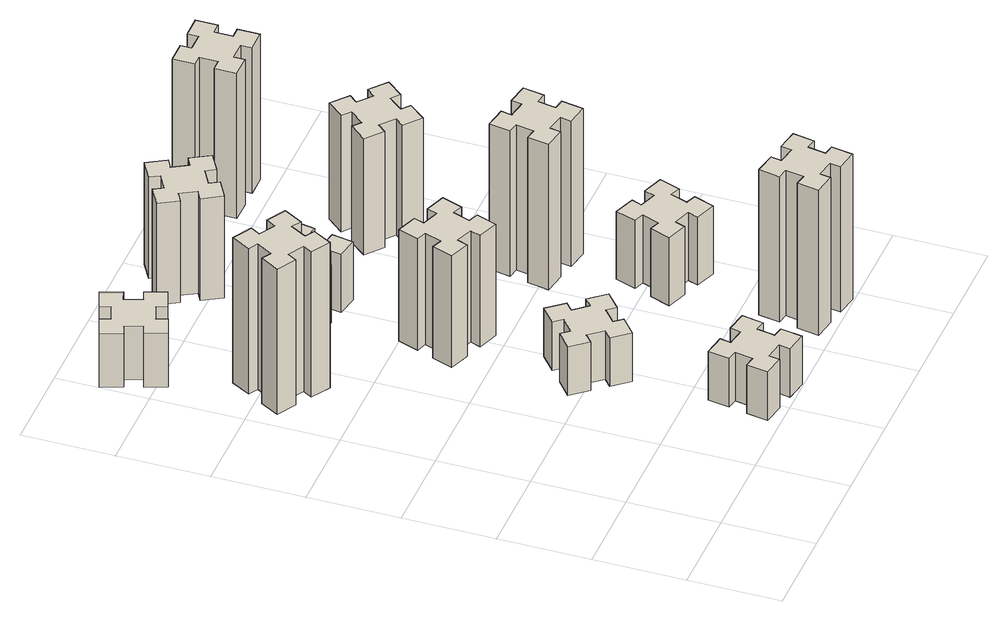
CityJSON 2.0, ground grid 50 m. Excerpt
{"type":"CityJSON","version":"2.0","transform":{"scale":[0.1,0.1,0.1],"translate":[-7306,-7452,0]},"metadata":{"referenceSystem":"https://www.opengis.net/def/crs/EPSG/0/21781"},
"CityObjects":{
"building1":{"type":"Building","attributes":{"class":"1000","function":"1000","usage":"1000","yearOfConstruction":2016,"roofType":"1000","measuredHeight":90,"storeysAboveGround":30,"storeysBelowGround":0},"geometry":[{"type":"Solid","lod":"1","boundaries":[[[[0,1,2,3,4,5,6,7,8,9,10,11,12,13,14,15,16,17,18,19]],[[17,16,20,21]],[[16,15,22,20]],[[15,14,23,22]],[[14,13,24,23]],[[13,12,25,24]],[[12,11,26,25]],[[11,10,27,26]],[[10,9,28,27]],[[9,8,29,28]],[[8,7,30,29]],[[7,6,31,30]],[[6,5,32,31]],[[5,4,33,32]],[[4,3,34,33]],[[3,2,35,34]],[[2,1,36,35]],[[1,0,37,36]],[[0,19,38,37]],[[19,18,39,38]],[[18,17,21,39]],[[24,25,26,27,28,29,30,31,32,33,34,35,36,37,38,39,21,20,22,23]]]]}]},
"building2":{"type":"Building","attributes":{"class":"1000","function":"1000","usage":"1000","yearOfConstruction":2016,"roofType":"1000","measuredHeight":30,"storeysAboveGround":30,"storeysBelowGround":0},"geometry":[{"type":"Solid","lod":"1","boundaries":[[[[40,41,42,43,44,45,46,47,48,49,50,51,52,53,54,55,56,57,58,59]],[[57,56,60,61]],[[56,55,62,60]],[[55,54,63,62]],[[54,53,64,63]],[[53,52,65,64]],[[52,51,66,65]],[[51,50,67,66]],[[50,49,68,67]],[[49,48,69,68]],[[48,47,70,69]],[[47,46,71,70]],[[46,45,72,71]],[[45,44,73,72]],[[44,43,74,73]],[[43,42,75,74]],[[42,41,76,75]],[[41,40,77,76]],[[40,59,78,77]],[[59,58,79,78]],[[58,57,61,79]],[[64,65,66,67,68,69,70,71,72,73,74,75,76,77,78,79,61,60,62,63]]]]}]},
"building3":{"type":"Building","attributes":{"class":"1000","function":"1000","usage":"1000","yearOfConstruction":2016,"roofType":"1000","measuredHeight":33,"storeysAboveGround":30,"storeysBelowGround":0},"geometry":[{"type":"Solid","lod":"1","boundaries":[[[[80,81,82,83,84,85,86,87,88,89,90,91,92,93,94,95,96,97,98,99]],[[97,96,100,101]],[[96,95,102,100]],[[95,94,103,102]],[[94,93,104,103]],[[93,92,105,104]],[[92,91,106,105]],[[91,90,107,106]],[[90,89,108,107]],[[89,88,109,108]],[[88,87,110,109]],[[87,86,111,110]],[[86,85,112,111]],[[85,84,113,112]],[[84,83,114,113]],[[83,82,115,114]],[[82,81,116,115]],[[81,80,117,116]],[[80,99,118,117]],[[99,98,119,118]],[[98,97,101,119]],[[104,105,106,107,108,109,110,111,112,113,114,115,116,117,118,119,101,100,102,103]]]]}]},
"building4":{"type":"Building","attributes":{"class":"1000","function":"1000","usage":"1000","yearOfConstruction":2016,"roofType":"1000","measuredHeight":30,"storeysAboveGround":30,"storeysBelowGround":0},"geometry":[{"type":"Solid","lod":"1","boundaries":[[[[120,121,122,123,124,125,126,127,128,129,130,131,132,133,134,135,136,137,138,139]],[[137,136,140,141]],[[136,135,142,140]],[[135,134,143,142]],[[134,133,144,143]],[[133,132,145,144]],[[132,131,146,145]],[[131,130,147,146]],[[130,129,148,147]],[[129,128,149,148]],[[128,127,150,149]],[[127,126,151,150]],[[126,125,152,151]],[[125,124,153,152]],[[124,123,154,153]],[[123,122,155,154]],[[122,121,156,155]],[[121,120,157,156]],[[120,139,158,157]],[[139,138,159,158]],[[138,137,141,159]],[[144,145,146,147,148,149,150,151,152,153,154,155,156,157,158,159,141,140,142,143]]]]}]},
"building5":{"type":"Building","attributes":{"class":"1000","function":"1000","usage":"1000","yearOfConstruction":2016,"roofType":"1000","measuredHeight":69,"storeysAboveGround":30,"storeysBelowGround":0},"geometry":[{"type":"Solid","lod":"1","boundaries":[[[[160,161,162,163,164,165,166,167,168,169,170,171,172,173,174,175,176,177,178,179]],[[177,176,180,181]],[[176,175,182,180]],[[175,174,183,182]],[[174,173,184,183]],[[173,172,185,184]],[[172,171,186,185]],[[171,170,187,186]],[[170,169,188,187]],[[169,168,189,188]],[[168,167,190,189]],[[167,166,191,190]],[[166,165,192,191]],[[165,164,193,192]],[[164,163,194,193]],[[163,162,195,194]],[[162,161,196,195]],[[161,160,197,196]],[[160,179,198,197]],[[179,178,199,198]],[[178,177,181,199]],[[184,185,186,187,188,189,190,191,192,193,194,195,196,197,198,199,181,180,182,183]]]]}]},
"building6":{"type":"Building","attributes":{"class":"1000","function":"1000","usage":"1000","yearOfConstruction":2016,"roofType":"1000","measuredHeight":36,"storeysAboveGround":30,"storeysBelowGround":0},"geometry":[{"type":"Solid","lod":"1","boundaries":[[[[200,201,202,203,204,205,206,207,208,209,210,211,212,213,214,215,216,217,218,219]],[[217,216,220,221]],[[216,215,222,220]],[[215,214,223,222]],[[214,213,224,223]],[[213,212,225,224]],[[212,211,226,225]],[[211,210,227,226]],[[210,209,228,227]],[[209,208,229,228]],[[208,207,230,229]],[[207,206,231,230]],[[206,205,232,231]],[[205,204,233,232]],[[204,203,234,233]],[[203,202,235,234]],[[202,201,236,235]],[[201,200,237,236]],[[200,219,238,237]],[[219,218,239,238]],[[218,217,221,239]],[[224,225,226,227,228,229,230,231,232,233,234,235,236,237,238,239,221,220,222,223]]]]}]},
"building7":{"type":"Building","attributes":{"class":"1000","function":"1000","usage":"1000","yearOfConstruction":2016,"roofType":"1000","measuredHeight":90,"storeysAboveGround":30,"storeysBelowGround":0},"geometry":[{"type":"Solid","lod":"1","boundaries":[[[[240,241,242,243,244,245,246,247,248,249,250,251,252,253,254,255,256,257,258,259]],[[257,256,260,261]],[[256,255,262,260]],[[255,254,263,262]],[[254,253,264,263]],[[253,252,265,264]],[[252,251,266,265]],[[251,250,267,266]],[[250,249,268,267]],[[249,248,269,268]],[[248,247,270,269]],[[247,246,271,270]],[[246,245,272,271]],[[245,244,273,272]],[[244,243,274,273]],[[243,242,275,274]],[[242,241,276,275]],[[241,240,277,276]],[[240,259,278,277]],[[259,258,279,278]],[[258,257,261,279]],[[264,265,266,267,268,269,270,271,272,273,274,275,276,277,278,279,261,260,262,263]]]]}]},
"building8":{"type":"Building","attributes":{"class":"1000","function":"1000","usage":"1000","yearOfConstruction":2016,"roofType":"1000","measuredHeight":63,"storeysAboveGround":30,"storeysBelowGround":0},"geometry":[{"type":"Solid","lod":"1","boundaries":[[[[280,281,282,283,284,285,286,287,288,289,290,291,292,293,294,295,296,297,298,299]],[[297,296,300,301]],[[296,295,302,300]],[[295,294,303,302]],[[294,293,304,303]],[[293,292,305,304]],[[292,291,306,305]],[[291,290,307,306]],[[290,289,308,307]],[[289,288,309,308]],[[288,287,310,309]],[[287,286,311,310]],[[286,285,312,311]],[[285,284,313,312]],[[284,283,314,313]],[[283,282,315,314]],[[282,281,316,315]],[[281,280,317,316]],[[280,299,318,317]],[[299,298,319,318]],[[298,297,301,319]],[[304,305,306,307,308,309,310,311,312,313,314,315,316,317,318,319,301,300,302,303]]]]}]},
"building9":{"type":"Building","attributes":{"class":"1000","function":"1000","usage":"1000","yearOfConstruction":2016,"roofType":"1000","measuredHeight":42,"storeysAboveGround":30,"storeysBelowGround":0},"geometry":[{"type":"Solid","lod":"1","boundaries":[[[[320,321,322,323,324,325,326,327,328,329,330,331,332,333,334,335,336,337,338,339]],[[337,336,340,341]],[[336,335,342,340]],[[335,334,343,342]],[[334,333,344,343]],[[333,332,345,344]],[[332,331,346,345]],[[331,330,347,346]],[[330,329,348,347]],[[329,328,349,348]],[[328,327,350,349]],[[327,326,351,350]],[[326,325,352,351]],[[325,324,353,352]],[[324,323,354,353]],[[323,322,355,354]],[[322,321,356,355]],[[321,320,357,356]],[[320,339,358,357]],[[339,338,359,358]],[[338,337,341,359]],[[344,345,346,347,348,349,350,351,352,353,354,355,356,357,358,359,341,340,342,343]]]]}]},
"building10":{"type":"Building","attributes":{"class":"1000","function":"1000","usage":"1000","yearOfConstruction":2016,"roofType":"1000","measuredHeight":90,"storeysAboveGround":30,"storeysBelowGround":0},"geometry":[{"type":"Solid","lod":"1","boundaries":[[[[360,361,362,363,364,365,366,367,368,369,370,371,372,373,374,375,376,377,378,379]],[[377,376,380,381]],[[376,375,382,380]],[[375,374,383,382]],[[374,373,384,383]],[[373,372,385,384]],[[372,371,386,385]],[[371,370,387,386]],[[370,369,388,387]],[[369,368,389,388]],[[368,367,390,389]],[[367,366,391,390]],[[366,365,392,391]],[[365,364,393,392]],[[364,363,394,393]],[[363,362,395,394]],[[362,361,396,395]],[[361,360,397,396]],[[360,379,398,397]],[[379,378,399,398]],[[378,377,381,399]],[[384,385,386,387,388,389,390,391,392,393,394,395,396,397,398,399,381,380,382,383]]]]}]},
"building11":{"type":"Building","attributes":{"class":"1000","function":"1000","usage":"1000","yearOfConstruction":2016,"roofType":"1000","measuredHeight":72,"storeysAboveGround":30,"storeysBelowGround":0},"geometry":[{"type":"Solid","lod":"1","boundaries":[[[[400,401,402,403,404,405,406,407,408,409,410,411,412,413,414,415,416,417,418,419]],[[417,416,420,421]],[[416,415,422,420]],[[415,414,423,422]],[[414,413,424,423]],[[413,412,425,424]],[[412,411,426,425]],[[411,410,427,426]],[[410,409,428,427]],[[409,408,429,428]],[[408,407,430,429]],[[407,406,431,430]],[[406,405,432,431]],[[405,404,433,432]],[[404,403,434,433]],[[403,402,435,434]],[[402,401,436,435]],[[401,400,437,436]],[[400,419,438,437]],[[419,418,439,438]],[[418,417,421,439]],[[424,425,426,427,428,429,430,431,432,433,434,435,436,437,438,439,421,420,422,423]]]]}]},
"building12":{"type":"Building","attributes":{"class":"1000","function":"1000","usage":"1000","yearOfConstruction":2016,"roofType":"1000","measuredHeight":90,"storeysAboveGround":30,"storeysBelowGround":0},"geometry":[{"type":"Solid","lod":"1","boundaries":[[[[440,441,442,443,444,445,446,447,448,449,450,451,452,453,454,455,456,457,458,459]],[[457,456,460,461]],[[456,455,462,460]],[[455,454,463,462]],[[454,453,464,463]],[[453,452,465,464]],[[452,451,466,465]],[[451,450,467,466]],[[450,449,468,467]],[[449,448,469,468]],[[448,447,470,469]],[[447,446,471,470]],[[446,445,472,471]],[[445,444,473,472]],[[444,443,474,473]],[[443,442,475,474]],[[442,441,476,475]],[[441,440,477,476]],[[440,459,478,477]],[[459,458,479,478]],[[458,457,461,479]],[[464,465,466,467,468,469,470,471,472,473,474,475,476,477,478,479,461,460,462,463]]]]}]}
},
"vertices":[
[396,2327,0],[446,2414,0],[498,2384,0],[558,2488,0],[454,2548,0],[424,2496,0],[337,2546,0],[367,2598,0],[263,2658,0],[203,2554,0],[255,2524,0],[205,2437,0],[153,2467,0],[93,2363,0],[197,2303,0],[227,2355,0],[314,2305,0],[284,2253,0],[388,2193,0],[448,2297,0],[314,2305,900],[284,2253,900],[227,2355,900],[197,2303,900],[93,2363,900],[153,2467,900],[205,2437,900],[255,2524,900],[203,2554,900],[263,2658,900],[367,2598,900],[337,2546,900],[424,2496,900],[454,2548,900],[558,2488,900],[498,2384,900],[446,2414,900],[396,2327,900],[448,2297,900],[388,2193,900],
[966,274,0],[948,175,0],[889,186,0],[868,67,0],[987,47,0],[997,106,0],[1095,88,0],[1085,29,0],[1203,8,0],[1224,127,0],[1165,137,0],[1182,235,0],[1241,225,0],[1262,343,0],[1144,364,0],[1134,305,0],[1035,322,0],[1046,381,0],[927,402,0],[907,284,0],[1035,322,300],[1046,381,300],[1134,305,300],[1144,364,300],[1262,343,300],[1241,225,300],[1182,235,300],[1165,137,300],[1224,127,300],[1203,8,300],[1085,29,300],[1095,88,300],[997,106,300],[987,47,300],[868,67,300],[889,186,300],[948,175,300],[966,274,300],[907,284,300],[927,402,300],
[235,3286,0],[141,3252,0],[120,3308,0],[7,3267,0],[49,3154,0],[105,3175,0],[139,3081,0],[83,3060,0],[124,2947,0],[237,2989,0],[216,3045,0],[310,3079,0],[330,3023,0],[443,3064,0],[402,3177,0],[346,3156,0],[312,3250,0],[368,3270,0],[327,3383,0],[214,3342,0],[312,3250,330],[368,3270,330],[346,3156,330],[402,3177,330],[443,3064,330],[330,3023,330],[310,3079,330],[216,3045,330],[237,2989,330],[124,2947,330],[83,3060,330],[139,3081,330],[105,3175,330],[49,3154,330],[7,3267,330],[120,3308,330],[141,3252,330],[235,3286,330],[214,3342,330],[327,3383,330],
[998,929,0],[1074,993,0],[1113,947,0],[1205,1024,0],[1128,1116,0],[1082,1078,0],[1017,1154,0],[1063,1193,0],[986,1285,0],[894,1208,0],[933,1162,0],[856,1097,0],[818,1143,0],[726,1066,0],[803,974,0],[849,1013,0],[913,936,0],[867,898,0],[944,806,0],[1036,883,0],[913,936,300],[867,898,300],[849,1013,300],[803,974,300],[726,1066,300],[818,1143,300],[856,1097,300],[933,1162,300],[894,1208,300],[986,1285,300],[1063,1193,300],[1017,1154,300],[1082,1078,300],[1128,1116,300],[1205,1024,300],[1113,947,300],[1074,993,300],[998,929,300],[1036,883,300],[944,806,300],
[1052,1701,0],[1086,1795,0],[1142,1774,0],[1183,1887,0],[1070,1928,0],[1050,1872,0],[956,1906,0],[977,1962,0],[864,2003,0],[823,1890,0],[879,1870,0],[845,1776,0],[789,1797,0],[747,1684,0],[860,1643,0],[881,1699,0],[975,1665,0],[954,1609,0],[1067,1567,0],[1108,1680,0],[975,1665,690],[954,1609,690],[881,1699,690],[860,1643,690],[747,1684,690],[789,1797,690],[845,1776,690],[879,1870,690],[823,1890,690],[864,2003,690],[977,1962,690],[956,1906,690],[1050,1872,690],[1070,1928,690],[1183,1887,690],[1142,1774,690],[1086,1795,690],[1052,1701,690],[1108,1680,690],[1067,1567,690],
[1034,2625,0],[935,2642,0],[946,2701,0],[827,2722,0],[807,2604,0],[866,2594,0],[848,2495,0],[789,2506,0],[768,2387,0],[887,2367,0],[897,2426,0],[995,2408,0],[985,2349,0],[1103,2328,0],[1124,2447,0],[1065,2457,0],[1082,2555,0],[1141,2545,0],[1162,2663,0],[1044,2684,0],[1082,2555,360],[1141,2545,360],[1065,2457,360],[1124,2447,360],[1103,2328,360],[985,2349,360],[995,2408,360],[897,2426,360],[887,2367,360],[768,2387,360],[789,2506,360],[848,2495,360],[866,2594,360],[807,2604,360],[827,2722,360],[946,2701,360],[935,2642,360],[1034,2625,360],[1044,2684,360],[1162,2663,360],
[1874,305,0],[1775,322,0],[1786,381,0],[1667,402,0],[1647,284,0],[1706,274,0],[1688,175,0],[1629,186,0],[1608,67,0],[1727,47,0],[1737,106,0],[1835,88,0],[1825,29,0],[1943,8,0],[1964,127,0],[1905,137,0],[1922,235,0],[1981,225,0],[2002,343,0],[1884,364,0],[1922,235,900],[1981,225,900],[1905,137,900],[1964,127,900],[1943,8,900],[1825,29,900],[1835,88,900],[1737,106,900],[1727,47,900],[1608,67,900],[1629,186,900],[1688,175,900],[1706,274,900],[1647,284,900],[1667,402,900],[1786,381,900],[1775,322,900],[1874,305,900],[1884,364,900],[2002,343,900],
[1086,3177,0],[1036,3264,0],[1088,3294,0],[1028,3398,0],[924,3338,0],[954,3286,0],[867,3236,0],[837,3288,0],[733,3228,0],[793,3124,0],[845,3154,0],[895,3067,0],[843,3037,0],[903,2933,0],[1007,2993,0],[977,3045,0],[1064,3095,0],[1094,3043,0],[1198,3103,0],[1138,3207,0],[1064,3095,630],[1094,3043,630],[977,3045,630],[1007,2993,630],[903,2933,630],[843,3037,630],[895,3067,630],[845,3154,630],[793,3124,630],[733,3228,630],[837,3288,630],[867,3236,630],[954,3286,630],[924,3338,630],[1028,3398,630],[1088,3294,630],[1036,3264,630],[1086,3177,630],[1138,3207,630],[1198,3103,630],
[1721,859,0],[1815,825,0],[1794,769,0],[1907,727,0],[1948,840,0],[1892,861,0],[1926,955,0],[1982,934,0],[2023,1047,0],[1910,1088,0],[1890,1032,0],[1796,1066,0],[1817,1122,0],[1704,1163,0],[1663,1050,0],[1719,1030,0],[1685,936,0],[1629,957,0],[1587,844,0],[1700,803,0],[1685,936,420],[1629,957,420],[1719,1030,420],[1663,1050,420],[1704,1163,420],[1817,1122,420],[1796,1066,420],[1890,1032,420],[1910,1088,420],[2023,1047,420],[1982,934,420],[1926,955,420],[1892,861,420],[1948,840,420],[1907,727,420],[1794,769,420],[1815,825,420],[1721,859,420],[1700,803,420],[1587,844,420],
[1637,1486,0],[1735,1468,0],[1725,1409,0],[1843,1388,0],[1864,1507,0],[1805,1517,0],[1822,1615,0],[1881,1605,0],[1902,1723,0],[1784,1744,0],[1774,1685,0],[1675,1702,0],[1686,1761,0],[1567,1782,0],[1547,1664,0],[1606,1654,0],[1588,1555,0],[1529,1566,0],[1508,1447,0],[1627,1427,0],[1588,1555,900],[1529,1566,900],[1606,1654,900],[1547,1664,900],[1567,1782,900],[1686,1761,900],[1675,1702,900],[1774,1685,900],[1784,1744,900],[1902,1723,900],[1881,1605,900],[1822,1615,900],[1805,1517,900],[1864,1507,900],[1843,1388,900],[1725,1409,900],[1735,1468,900],[1637,1486,900],[1627,1427,900],[1508,1447,900],
[1814,2477,0],[1738,2542,0],[1776,2588,0],[1684,2665,0],[1607,2573,0],[1653,2534,0],[1589,2458,0],[1543,2496,0],[1466,2404,0],[1558,2327,0],[1596,2373,0],[1673,2309,0],[1634,2263,0],[1726,2186,0],[1803,2278,0],[1757,2316,0],[1822,2393,0],[1868,2354,0],[1945,2446,0],[1853,2523,0],[1822,2393,720],[1868,2354,720],[1757,2316,720],[1803,2278,720],[1726,2186,720],[1634,2263,720],[1673,2309,720],[1596,2373,720],[1558,2327,720],[1466,2404,720],[1543,2496,720],[1589,2458,720],[1653,2534,720],[1607,2573,720],[1684,2665,720],[1776,2588,720],[1738,2542,720],[1814,2477,720],[1853,2523,720],[1945,2446,720],
[1655,3155,0],[1755,3155,0],[1755,3095,0],[1875,3095,0],[1875,3215,0],[1815,3215,0],[1815,3315,0],[1875,3315,0],[1875,3435,0],[1755,3435,0],[1755,3375,0],[1655,3375,0],[1655,3435,0],[1535,3435,0],[1535,3315,0],[1595,3315,0],[1595,3215,0],[1535,3215,0],[1535,3095,0],[1655,3095,0],[1595,3215,900],[1535,3215,900],[1595,3315,900],[1535,3315,900],[1535,3435,900],[1655,3435,900],[1655,3375,900],[1755,3375,900],[1755,3435,900],[1875,3435,900],[1875,3315,900],[1815,3315,900],[1815,3215,900],[1875,3215,900],[1875,3095,900],[1755,3095,900],[1755,3155,900],[1655,3155,900],[1655,3095,900],[1535,3095,900]
]}
